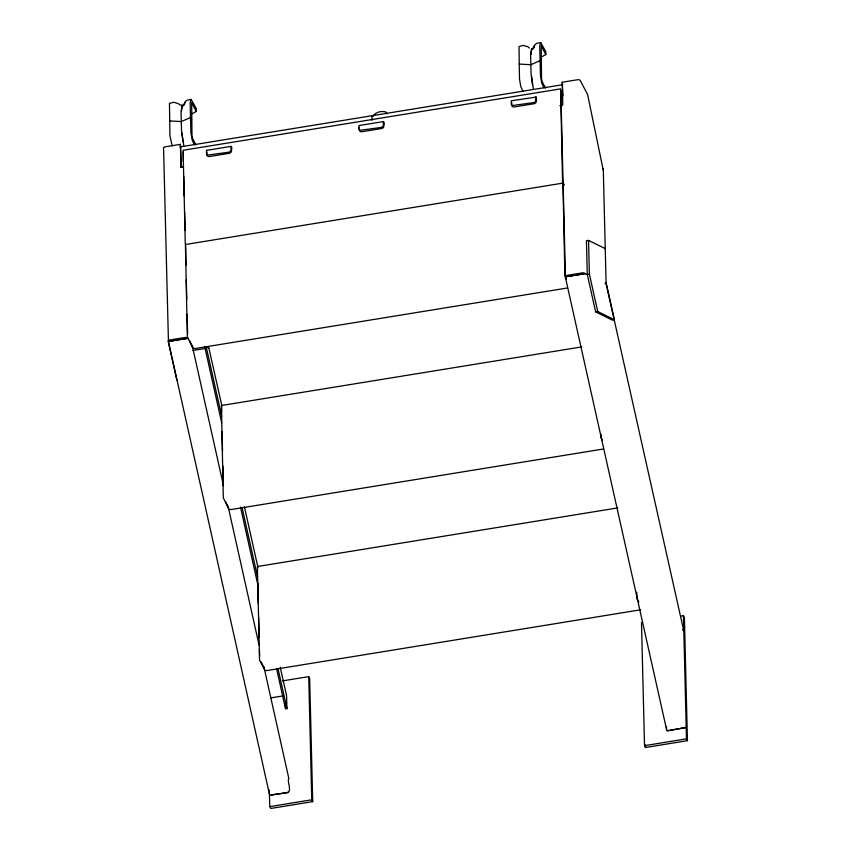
<?xml version="1.0" encoding="UTF-8"?>
<svg xmlns="http://www.w3.org/2000/svg" width="851" height="851" viewBox="0 0 851 851"><rect width="100%" height="100%" fill="white"/><g stroke="black" fill="none" stroke-linecap="round" stroke-linejoin="round"><path stroke-width="1.28" d="M603.253 170.179L587.594 94.482L580.244 80.494A2.181 1.149 -1.4 0 0 577.574 79.739L562.245 82.228L562.798 104.439L561.469 104.981L561.341 105.992M269.363 793.834L168.402 341.442L188.188 338.262M183.795 145.585L181.508 130.405L181.072 112.757L182.071 106.056L182.795 105.247L183.401 105.63M533.354 88.727L531.067 73.537L530.63 55.9L531.63 49.198L532.354 48.39L532.96 48.773M181.306 111.204L182.082 106.056M530.864 54.336L531.215 50.709L532.364 48.379M206.548 150.372L206.453 153.978L207.676 156.286L209.165 156.584L229.44 153.286L230.908 152.499L231.493 151.095L231.791 147.266L231.015 146.383L206.548 150.372L207.006 150.638M231.015 146.383L230.919 149.999L230.334 151.404L228.866 152.191L207.091 155.19M384.205 122.48L383.429 121.597L358.952 125.576L358.856 129.192L360.079 131.49L361.579 131.788L381.854 128.49L383.322 127.714L383.897 126.31L383.833 123.501L384.248 124.32M383.429 121.597L383.322 125.203L382.748 126.618L381.269 127.395L359.505 130.394M536.29 97.078L511.366 100.78L511.26 104.396L512.483 106.705L513.983 107.003L534.258 103.705L535.726 102.918L536.311 101.514L536.236 98.705L536.651 99.535M535.832 96.801L535.736 100.418L535.151 101.822L533.683 102.609L511.908 105.609M183.305 151.712L183.38 161.679M185.635 245.939L185.933 265.182M221.622 406.948L221.579 412.948M567.489 287.978L195.209 348.538L192.996 348.421L187.337 336.89L185.422 244.514L562.947 183.103L564.862 275.479L566.33 279.032M533.609 48.113L534.566 45.646L533.066 48.507M269.671 795.025L286.904 792.781C292.691 791.515 286.808 781.867 288.787 778.24L263.938 666.929M183.518 105.726L185.316 101.546L187.582 100.014L191.135 99.407L196.187 108.343L196.273 111.417L190.996 114.374M533.077 48.858L534.875 44.688L537.13 43.146L540.693 42.55L545.746 51.485L545.831 54.56L540.555 57.506M183.508 105.364L185.007 102.503M587.403 274.713L584.031 273.596L565.277 276.809L666.62 729.754L667.12 730.732L668.163 730.764L686.034 727.307M372.983 116.225C375.61 112.024 381.769 110.428 386.269 112.204L386.971 113.949M191.135 99.407L190.156 102.726L190.89 132.288L192.135 139.841L194.315 144.67M540.693 42.55L539.715 45.858L540.449 75.42L541.693 82.972L543.874 87.813M208.782 348.08L206.123 346.495L221.707 416.33M187.188 338.155L168.689 341.155M584.031 273.596L582.488 274.033M170.349 341.006L169.806 341.208L186.412 338.475M605.316 283.649L606.103 283.202L603.274 168.785M605.199 283.585L605.986 283.149L683.927 631.538L682.576 629.453M176.827 379.993L168.466 342.57L163.573 148.265A2.181 1.149 -1.4 0 1 165.094 146.829L180.423 144.34L180.965 166.551L183.476 167.073M583.68 273.884L565.575 276.628M179.965 146.957L562.873 84.674M180.71 167.307L183.327 166.881M559.873 105.63L562.49 105.205M605.199 248.62L588.541 240.407L586.445 240.748L587.275 274.437L595.636 311.87L612.294 320.104L614.39 319.753L606.029 282.33M587.275 274.437L589.371 274.096L588.541 240.407M192.858 350.463L205.804 348.431M595.636 311.87L597.732 311.53L614.39 319.753M581.882 346.878L221.398 405.512L223.313 497.888L228.972 509.419L231.195 509.536L603.465 448.988M617.858 507.887L257.374 566.521L259.566 660.163L264.948 670.428L267.171 670.545L640.76 609.773M282.489 680.885L308.711 676.63L309.668 678.449L312.711 801.631L270.767 808.45L269.799 806.62L269.267 789.898M680.811 616.092L683.438 615.667L684.395 617.496L687.438 740.668L645.483 747.497L644.526 745.667L641.484 622.496M667.12 730.732L685.757 727.69M269.799 806.62L311.753 799.802L312.711 801.631M644.526 745.667L686.48 738.849L687.438 740.668M270.405 697.969L283.223 695.895M280.224 667.237L286.574 695.692L286.925 708.606L285.532 708.83L276.586 668.737M271.214 795.121L288.606 792.302M185.539 338.602L186.592 338.432M519.121 64.048L530.843 64.719L540.087 60.644L541.14 62.644M169.562 120.916L181.284 121.576L190.528 117.502L191.581 119.512M182.805 105.247L179.869 104.928L178.295 103.599L173.742 102.258L169.466 103.386L169.923 135.692L172.189 145.861M583.616 273.862L566.947 276.575M565.5 276.809L566.606 275.437L582.339 272.873A2.181 1.149 -1.4 0 1 585.02 273.628M187.858 338.241L185.603 337.411L169.86 339.975A2.181 1.149 -1.4 0 0 168.338 341.411M372.855 116.172L372.078 115.704L371.866 120.31M208.793 347.708L221.92 406.001M529.428 48.06L527.854 46.731L523.301 45.401L519.025 46.528L519.482 78.835L520.727 86.387L522.908 91.227M564 184.795L562.532 181.242L560.618 88.866L183.093 150.276L185.273 243.929M602.306 440.031L601.104 437.754L600.774 433.84M638.878 602.178L637.08 598.753L636.686 592.211M189.528 340.655L192.858 346.974M225.515 501.654L228.281 506.919M260.938 661.61L264.257 667.929M562.245 82.228L562.947 96.003M545.831 54.56L541.225 45.794L541.534 78.632L542.108 81.515L545.544 88.057M196.273 111.417L191.666 102.652L191.975 135.49L192.549 138.373L195.985 144.925M180.423 144.34L181.337 167.253L180.965 166.551M561.288 91.312L560.83 90.302L563.064 181.848M562.947 183.103L563.851 185.114M563.617 185.539L563.16 184.529L565.394 276.075M589.371 274.096L597.732 311.53M244.428 506.877L258.002 567.66M242.195 508.153L257.491 576.691M277.979 668.514L286.925 708.606M204.719 346.719L221.749 423.021M240.503 507.09L258.396 587.264M192.305 345.942L223.505 485.73M228.121 506.441L259.034 644.93M637.176 597.285L637.346 598.083M532.513 84.909L531.407 76.196M182.965 141.777L181.848 133.054M666.62 729.754L666.493 726.531M285.383 703.734L285.489 707.553M683.438 615.667L686.48 738.849M645.42 744.848L645.483 747.497M511.77 102.726L511.845 105.492M359.367 127.512L359.43 130.288M308.711 676.63L311.753 799.802M257.789 583.222L258.279 603.082M258.64 617.645L259.13 637.505M259.427 649.43L259.598 656.047M222.037 431.489L222.536 451.349M222.898 465.912L223.387 485.772M206.953 152.308L207.027 155.073M183.731 176.253L184.231 196.113M184.624 212.005L185.082 230.536M186.295 279.745L186.784 299.616M187.146 314.179L187.635 334.039"/></g></svg>
